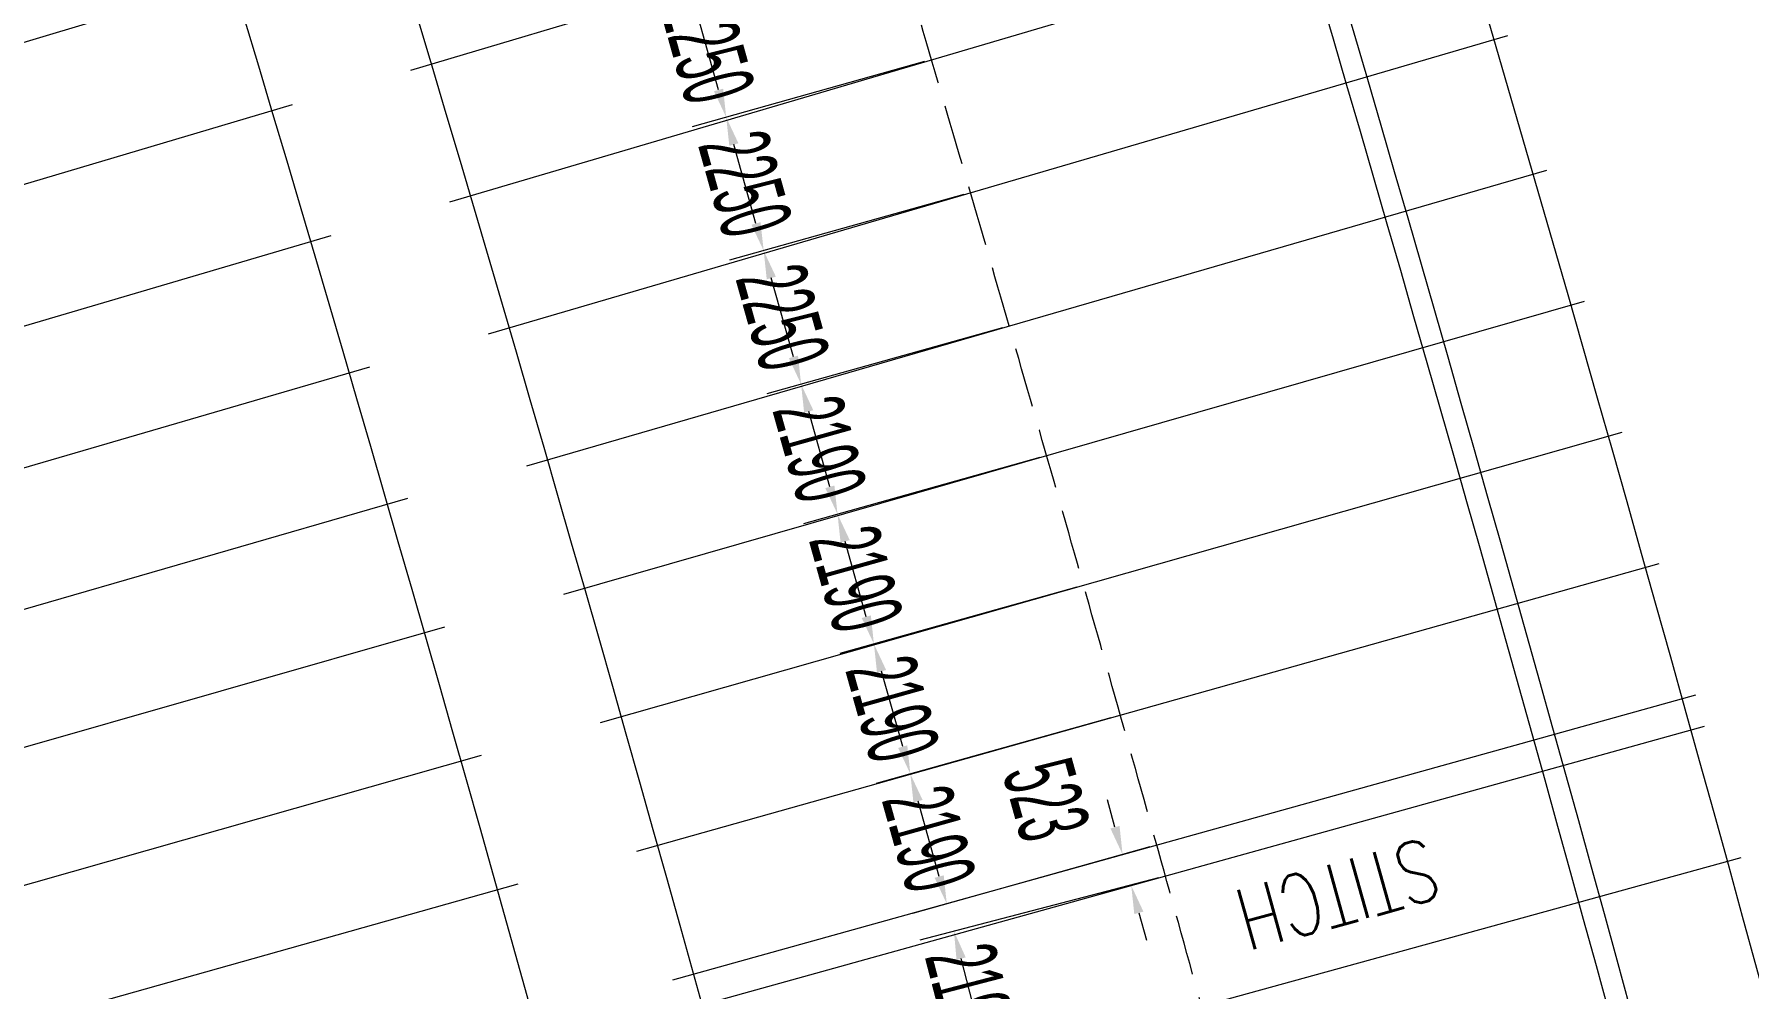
# Model space of a CAD drawing. Header units: millimetres. Extents: x 27228149 to 29012050, y 40856015 to 42918728.
# Drawn here: x 27320835 to 27348650, y 42753437 to 42768929 of the extents above; entities that cross this region are included whole.
import ezdxf

# ---------------------------------------------------------------- set-up
doc = ezdxf.new("R2010")
doc.units = ezdxf.units.MM
doc.header["$LTSCALE"] = 0.05
doc.linetypes.add('DGN Style 3', pattern=[27349.722329, 19535.51595, -7814.20638])
doc.layers.get('Defpoints').update_dxf_attribs({"lineweight": 0})
for name, color, linetype, lineweight in [('InnerEdge_NB', 7, 'Continuous', 0), ('InnerEdge_SB', 7, 'Continuous', 0), ('OuterEdge_NB', 7, 'Continuous', 0), ('OuterEdge_SB', 7, 'Continuous', 0), ('PlacementCurve_NB', 1, 'DGN Style 3', 0), ('PlacementCurve_SB', 1, 'DGN Style 3', 0), ('S-_ANOT----_A-', 7, 'Continuous', 0), ('S-_ANOT----_T-', 7, 'Continuous', 0), ('S-_SEG-----_E-NB', 3, 'Continuous', 13), ('S-_SEG-----_E-SB', 3, 'Continuous', 13), ('S-_WALLLBW-_E-', 40, 'Continuous', 13)]:
    doc.layers.add(name, color=color, linetype=linetype, lineweight=lineweight)
doc.styles.add('Styletxt', font='txt.shx')
doc.styles.add('StyleWORKING', font='WORKING.shx')
doc.dimstyles.new('dim300', dxfattribs={"dimtxt": 750, "dimasz": 750, "dimexe": 375, "dimexo": 375, "dimgap": 375, "dimtad": 1, "dimdec": 0, "dimzin": 11, "dimdsep": 46, "dimtxsty": 'StyleWORKING', "dimsah": 1, "dimcen": 0.09, "dimclrd": 7, "dimclre": 7, "dimadec": 4, "dimazin": 3, "dimtfac": 1, "dimtdec": 0, "dimtmove": 0, "dimatfit": 3, "dimfxl": 1, "dimtolj": 1, "dimtzin": 0, "dimlwd": 0, "dimlwe": 0, "dimarcsym": 0})

# ---------------------------------------------------------------- blocks, each defined once
blk = doc.blocks.new('*D242')
at = {"layer": 'Defpoints', "color": 0, "linetype": 'Continuous', "transparency": 16777216}
for p in [(27334754, 42770673), (27331454, 42769748), (27335392, 42768516)]:
    blk.add_point(p, dxfattribs=at)
at = {"layer": 'S-_ANOT----_A-', "linetype": 'Continuous', "transparency": 16777216}
for p, q in [((27334643, 42770642), (27330901, 42769593)), ((27335281, 42768485), (27331508, 42767427))]:
    blk.add_line(p, q, dxfattribs=at)
at = {"layer": 'S-_ANOT----_A-', "color": 7, "linetype": 'Continuous', "lineweight": 0, "transparency": 16777216}
blk.add_line((27331937, 42768025), (27331578, 42769305), dxfattribs=at)
at = {"layer": 'S-_ANOT----_A-', "color": 7, "linetype": 'Continuous', "transparency": 16777216}
for points in [[(27331652, 42769326), (27331505, 42769285), (27331454, 42769748)], [(27332011, 42768046), (27331863, 42768004), (27332061, 42767582)]]:
    blk.add_solid(points, dxfattribs=at)
at = {"layer": 'S-_ANOT----_A-', "color": 0, "linetype": 'Continuous', "transparency": 16777216, "insert": (27331759, 42768666), "char_height": 1150, "attachment_point": 5, "rotation": 285.6581, "style": 'StyleWORKING'}
blk.add_mtext('\\A1;{\\W0.47826;\\C0;2250}', dxfattribs=at)
blk = doc.blocks.new('*D243')
at = {"layer": 'Defpoints', "color": 0, "linetype": 'Continuous', "transparency": 16777216}
for p in [(27335392, 42768516), (27332061, 42767582), (27336025, 42766357)]:
    blk.add_point(p, dxfattribs=at)
at = {"layer": 'S-_ANOT----_A-', "linetype": 'Continuous', "transparency": 16777216}
for p, q in [((27335281, 42768485), (27331508, 42767427)), ((27335914, 42766326), (27332115, 42765261))]:
    blk.add_line(p, q, dxfattribs=at)
at = {"layer": 'S-_ANOT----_A-', "color": 7, "linetype": 'Continuous', "lineweight": 0, "transparency": 16777216}
blk.add_line((27332544, 42765859), (27332186, 42767139), dxfattribs=at)
at = {"layer": 'S-_ANOT----_A-', "color": 7, "linetype": 'Continuous', "transparency": 16777216}
for points in [[(27332259, 42767160), (27332112, 42767118), (27332061, 42767582)], [(27332618, 42765879), (27332471, 42765838), (27332669, 42765416)]]:
    blk.add_solid(points, dxfattribs=at)
at = {"layer": 'S-_ANOT----_A-', "color": 0, "linetype": 'Continuous', "transparency": 16777216, "insert": (27332366, 42766499), "char_height": 1150, "attachment_point": 5, "rotation": 285.6581, "style": 'StyleWORKING'}
blk.add_mtext('\\A1;{\\W0.47826;\\C0;2250}', dxfattribs=at)
blk = doc.blocks.new('*D244')
at = {"layer": 'Defpoints', "color": 0, "linetype": 'Continuous', "transparency": 16777216}
for p in [(27336025, 42766357), (27332669, 42765416), (27336653, 42764196)]:
    blk.add_point(p, dxfattribs=at)
at = {"layer": 'S-_ANOT----_A-', "linetype": 'Continuous', "transparency": 16777216}
for p, q in [((27335914, 42766326), (27332115, 42765261)), ((27336542, 42764165), (27332722, 42763094))]:
    blk.add_line(p, q, dxfattribs=at)
at = {"layer": 'S-_ANOT----_A-', "color": 7, "linetype": 'Continuous', "lineweight": 0, "transparency": 16777216}
blk.add_line((27333152, 42763692), (27332793, 42764973), dxfattribs=at)
at = {"layer": 'S-_ANOT----_A-', "color": 7, "linetype": 'Continuous', "transparency": 16777216}
for points in [[(27332867, 42764994), (27332719, 42764952), (27332669, 42765416)], [(27333226, 42763713), (27333078, 42763672), (27333276, 42763249)]]:
    blk.add_solid(points, dxfattribs=at)
at = {"layer": 'S-_ANOT----_A-', "color": 0, "linetype": 'Continuous', "transparency": 16777216, "insert": (27332974, 42764333), "char_height": 1150, "attachment_point": 5, "rotation": 285.6581, "style": 'StyleWORKING'}
blk.add_mtext('\\A1;{\\W0.47826;\\C0;2250}', dxfattribs=at)
blk = doc.blocks.new('*D245')
at = {"layer": 'Defpoints', "color": 0, "linetype": 'Continuous', "transparency": 16777216}
for p in [(27336653, 42764196), (27333276, 42763249), (27337259, 42762091)]:
    blk.add_point(p, dxfattribs=at)
at = {"layer": 'S-_ANOT----_A-', "linetype": 'Continuous', "transparency": 16777216}
for p, q in [((27336542, 42764165), (27332722, 42763094)), ((27337148, 42762060), (27333313, 42760985))]:
    blk.add_line(p, q, dxfattribs=at)
at = {"layer": 'S-_ANOT----_A-', "color": 7, "linetype": 'Continuous', "lineweight": 0, "transparency": 16777216}
blk.add_line((27333743, 42761584), (27333400, 42762806), dxfattribs=at)
at = {"layer": 'S-_ANOT----_A-', "color": 7, "linetype": 'Continuous', "transparency": 16777216}
for points in [[(27333474, 42762827), (27333326, 42762786), (27333276, 42763249)], [(27333817, 42761604), (27333669, 42761563), (27333867, 42761141)]]:
    blk.add_solid(points, dxfattribs=at)
at = {"layer": 'S-_ANOT----_A-', "color": 0, "linetype": 'Continuous', "transparency": 16777216, "insert": (27333573, 42762195), "char_height": 1150, "attachment_point": 5, "rotation": 285.6581, "style": 'StyleWORKING'}
blk.add_mtext('\\A1;{\\W0.47826;\\C0;2190}', dxfattribs=at)
blk = doc.blocks.new('*D246')
at = {"layer": 'Defpoints', "color": 0, "linetype": 'Continuous', "transparency": 16777216}
for p in [(27337259, 42762091), (27333867, 42761141), (27337860, 42759986)]:
    blk.add_point(p, dxfattribs=at)
at = {"layer": 'S-_ANOT----_A-', "linetype": 'Continuous', "transparency": 16777216}
for p, q in [((27337148, 42762060), (27333313, 42760985)), ((27337749, 42759954), (27333904, 42758877))]:
    blk.add_line(p, q, dxfattribs=at)
at = {"layer": 'S-_ANOT----_A-', "color": 7, "linetype": 'Continuous', "lineweight": 0, "transparency": 16777216}
blk.add_line((27334334, 42759475), (27333991, 42760698), dxfattribs=at)
at = {"layer": 'S-_ANOT----_A-', "color": 7, "linetype": 'Continuous', "transparency": 16777216}
for points in [[(27334065, 42760718), (27333917, 42760677), (27333867, 42761141)], [(27334408, 42759496), (27334260, 42759454), (27334458, 42759032)]]:
    blk.add_solid(points, dxfattribs=at)
at = {"layer": 'S-_ANOT----_A-', "color": 0, "linetype": 'Continuous', "transparency": 16777216, "insert": (27334164, 42760087), "char_height": 1150, "attachment_point": 5, "rotation": 285.6581, "style": 'StyleWORKING'}
blk.add_mtext('\\A1;{\\W0.47826;\\C0;2190}', dxfattribs=at)
blk = doc.blocks.new('*D247')
at = {"layer": 'Defpoints', "color": 0, "linetype": 'Continuous', "transparency": 16777216}
for p in [(27337860, 42759986), (27334458, 42759032), (27338415, 42757867)]:
    blk.add_point(p, dxfattribs=at)
at = {"layer": 'S-_ANOT----_A-', "linetype": 'Continuous', "transparency": 16777216}
for p, q in [((27337749, 42759954), (27333904, 42758877)), ((27338304, 42757836), (27334495, 42756768))]:
    blk.add_line(p, q, dxfattribs=at)
at = {"layer": 'S-_ANOT----_A-', "color": 7, "linetype": 'Continuous', "lineweight": 0, "transparency": 16777216}
blk.add_line((27334925, 42757366), (27334582, 42758589), dxfattribs=at)
at = {"layer": 'S-_ANOT----_A-', "color": 7, "linetype": 'Continuous', "transparency": 16777216}
for points in [[(27334656, 42758610), (27334508, 42758568), (27334458, 42759032)], [(27334999, 42757387), (27334851, 42757345), (27335049, 42756923)]]:
    blk.add_solid(points, dxfattribs=at)
at = {"layer": 'S-_ANOT----_A-', "color": 0, "linetype": 'Continuous', "transparency": 16777216, "insert": (27334755, 42757978), "char_height": 1150, "attachment_point": 5, "rotation": 285.6581, "style": 'StyleWORKING'}
blk.add_mtext('\\A1;{\\W0.47826;\\C0;2190}', dxfattribs=at)
blk = doc.blocks.new('*D248')
at = {"layer": 'Defpoints', "color": 0, "linetype": 'Continuous', "transparency": 16777216}
for p in [(27339187, 42755266), (27335756, 42754371), (27339772, 42753155)]:
    blk.add_point(p, dxfattribs=at)
at = {"layer": 'S-_ANOT----_A-', "linetype": 'Continuous', "transparency": 16777216}
for p, q in [((27339076, 42755237), (27335200, 42754225)), ((27339660, 42753126), (27335753, 42752107))]:
    blk.add_line(p, q, dxfattribs=at)
at = {"layer": 'S-_ANOT----_A-', "color": 7, "linetype": 'Continuous', "lineweight": 0, "transparency": 16777216}
blk.add_line((27336193, 42752697), (27335873, 42753926), dxfattribs=at)
at = {"layer": 'S-_ANOT----_A-', "color": 7, "linetype": 'Continuous', "transparency": 16777216}
for points in [[(27335947, 42753945), (27335798, 42753906), (27335756, 42754371)], [(27336267, 42752716), (27336119, 42752678), (27336309, 42752252)]]:
    blk.add_solid(points, dxfattribs=at)
at = {"layer": 'S-_ANOT----_A-', "color": 0, "linetype": 'Continuous', "transparency": 16777216, "insert": (27336034, 42753312), "char_height": 1150, "attachment_point": 5, "rotation": 284.625, "style": 'StyleWORKING'}
blk.add_mtext('\\A1;{\\W0.47826;\\C0;2190}', dxfattribs=at)
blk = doc.blocks.new('*D1049')
at = {"layer": 'Defpoints', "color": 0, "linetype": 'Continuous', "transparency": 16777216}
for p in [(27338415, 42757867), (27335049, 42756923), (27339047, 42755769)]:
    blk.add_point(p, dxfattribs=at)
at = {"layer": 'S-_ANOT----_A-', "linetype": 'Continuous', "transparency": 16777216}
for p, q in [((27338304, 42757836), (27334495, 42756768)), ((27338936, 42755738), (27335086, 42754659))]:
    blk.add_line(p, q, dxfattribs=at)
at = {"layer": 'S-_ANOT----_A-', "color": 7, "linetype": 'Continuous', "lineweight": 0, "transparency": 16777216}
blk.add_line((27335516, 42755257), (27335173, 42756480), dxfattribs=at)
at = {"layer": 'S-_ANOT----_A-', "color": 7, "linetype": 'Continuous', "transparency": 16777216}
for points in [[(27335247, 42756501), (27335099, 42756460), (27335049, 42756923)], [(27335590, 42755278), (27335442, 42755237), (27335640, 42754815)]]:
    blk.add_solid(points, dxfattribs=at)
at = {"layer": 'S-_ANOT----_A-', "color": 0, "linetype": 'Continuous', "transparency": 16777216, "insert": (27335346, 42755869), "char_height": 1150, "attachment_point": 5, "rotation": 285.6581, "style": 'StyleWORKING'}
blk.add_mtext('\\A1;{\\W0.47826;\\C0;2190}', dxfattribs=at)
blk = doc.blocks.new('*D1148')
at = {"layer": 'Defpoints', "color": 0, "linetype": 'Continuous', "transparency": 16777216}
for p in [(27339047, 42755769), (27338492, 42755615), (27339187, 42755266)]:
    blk.add_point(p, dxfattribs=at)
at = {"layer": 'S-_ANOT----_A-', "color": 7, "linetype": 'Continuous', "lineweight": 0, "transparency": 16777216}
for p, q in [((27338369, 42756058), (27338246, 42756501)), ((27338756, 42754668), (27338880, 42754225))]:
    blk.add_line(p, q, dxfattribs=at)
at = {"layer": 'S-_ANOT----_A-', "linetype": 'Continuous', "transparency": 16777216}
for p, q in [((27338936, 42755739), (27337939, 42755461)), ((27339076, 42755235), (27338079, 42754957))]:
    blk.add_line(p, q, dxfattribs=at)
at = {"layer": 'S-_ANOT----_A-', "color": 7, "linetype": 'Continuous', "transparency": 16777216}
for points in [[(27338443, 42756079), (27338295, 42756038), (27338492, 42755615)], [(27338830, 42754689), (27338682, 42754648), (27338633, 42755111)]]:
    blk.add_solid(points, dxfattribs=at)
at = {"layer": 'S-_ANOT----_A-', "color": 0, "linetype": 'Continuous', "transparency": 16777216, "insert": (27337252, 42756502), "char_height": 1150, "attachment_point": 5, "rotation": 285.5688, "style": 'StyleWORKING'}
blk.add_mtext('\\A1;{\\W0.47826;\\C0;523}', dxfattribs=at)

msp = doc.modelspace()

# ---------------------------------------------------------------- linework, layer by layer
at = {"layer": 'InnerEdge_NB'}
msp.add_lwpolyline([(27283724.5, 42878514.7, -0.0568157), (27345588.8, 42682480.7), (27368075.3, 42566916.3, 0.0263705), (27393633.3, 42464653, 0.0426618), (27458420.2, 42303807.1, 0.1075608), (27699785.7, 42006839.6, 0.026969), (27783127.3, 41947329.2), (27839783.5, 41911319.6)], format="xyb", dxfattribs=at)
at = {"layer": 'InnerEdge_SB'}
msp.add_lwpolyline([(27370363.7, 42569291.8), (27348239.1, 42682996.3, 0.0568157), (27286190.8, 42879613.7)], format="xyb", dxfattribs=at)
at = {"layer": 'OuterEdge_NB'}
msp.add_arc((26454853.3, 42509161.6), 893291, 11.011006, 26.2492157, dxfattribs=at)
at = {"layer": 'OuterEdge_SB'}
msp.add_arc((26454853.3, 42509161.6), 924291, 13.8451623, 26.2492156, dxfattribs=at)
at = {"layer": 'PlacementCurve_NB'}
msp.add_lwpolyline([(27288809.3, 42846343.4, -0.0480477), (27337834.2, 42680971.8), (27359958.8, 42567267.3, 0.0690894), (27451045.4, 42301107.2, 0.1079959), (27694979, 42000696.1, 0.0193193), (27725549.4, 41977271, 0.0146476), (27778701.6, 41940923.9), (27835716.4, 41904662.4)], format="xyb", dxfattribs=at)
at = {"layer": 'PlacementCurve_SB'}
msp.add_lwpolyline([(27305541.4, 42854039, -0.0482858), (27355899.2, 42684467.3), (27377998.9, 42570890.3, 0.0688708), (27467496.8, 42309348.2, 0.1110949), (27715510, 42007942.3, 0.028125), (27802629.8, 41947720.4), (27845874.9, 41921290)], format="xyb", dxfattribs=at)
at = {"layer": 'S-_SEG-----_E-NB'}
for p, q in [((27308602.9, 42765183.2), (27324388.4, 42769917)), ((27309226.5, 42763094.4), (27325023.5, 42767789.6)), ((27309844.9, 42761004.2), (27325653.4, 42765660.6)), ((27310458.3, 42758912.4), (27326278.1, 42763530.2)), ((27311066.6, 42756819.1), (27326897.6, 42761398.2)), ((27311656.1, 42754771.9), (27327498, 42759313.1)), ((27312240.6, 42752723.4), (27328093.4, 42757226.7)), ((27312820.3, 42750673.4), (27328683.8, 42755138.9))]:
    msp.add_line(p, q, dxfattribs=at)
at = {"layer": 'S-_SEG-----_E-SB'}
for p, q in [((27326944.1, 42768347.9), (27343457.7, 42773264.9)), ((27327577, 42766209.1), (27344102.2, 42771086.5)), ((27328204.6, 42764068.7), (27344741.5, 42768906.5)), ((27328826.9, 42761926.8), (27345375.3, 42766725)), ((27329427, 42759842.2), (27345987.6, 42764598.2)), ((27330022.2, 42757756.2), (27346594.8, 42762470)), ((27330612.4, 42755668.8), (27347197, 42760340.4)), ((27331197.6, 42753580), (27347794.1, 42758209.3)), ((27331336.7, 42753081), (27347935.8, 42757700.8)), ((27331915.8, 42750990.5), (27348526.6, 42755568))]:
    msp.add_line(p, q, dxfattribs=at)
at = {"layer": 'S-_WALLLBW-_E-'}
for radius, start, end in [(924641, 13.8451623, 26.2492156), (892941, 11.011006, 26.2492157), (891541, 11.011006, 26.2492157), (926791, 13.8451623, 20.7565789)]:
    msp.add_arc((26454853.3, 42509161.6), radius, start, end, dxfattribs=at)

# ---------------------------------------------------------------- texts
at = {"layer": 'S-_ANOT----_T-', "linetype": 'Continuous', "style": 'Styletxt', "width": 0.75}
msp.add_text('STITCH', height=1000, rotation=195.55271, dxfattribs=at).set_placement((27343440.9, 42755897.3))

# ---------------------------------------------------------------- dimensions: what is measured, and where the dimension line sits
at = {"layer": 'S-_ANOT----_A-', "linetype": 'Continuous'}
for base, p1, p2, angle, picture, middle, turn in [((27331454.2, 42769748.4), (27335392.1, 42768515.7), (27334753.7, 42770673.2), 105.65813, '*D242', (27331759.1, 42768665.6), 285.65813), ((27332061.4, 42767582.1), (27336025.2, 42766356.6), (27335392.1, 42768515.7), 105.65813, '*D243', (27332366.4, 42766499.3), 285.65813), ((27332668.6, 42765415.8), (27336653.1, 42764196), (27336025.2, 42766356.6), 105.65813, '*D244', (27332973.6, 42764332.9), 285.65813), ((27333275.9, 42763249.4), (27337258.8, 42762091.4), (27336653.1, 42764196), 105.65813, '*D245', (27333572.7, 42762195.4), 285.65813), ((27333866.9, 42761140.7), (27337859.8, 42759985.5), (27337258.8, 42762091.4), 105.65813, '*D246', (27334163.8, 42760086.7), 285.65813), ((27334458, 42759032), (27338415.1, 42757866.7), (27337859.8, 42759985.5), 105.65813, '*D247', (27334754.9, 42757978), 285.65813), ((27338492.5, 42755615), (27339186.9, 42755265.8), (27339046.6, 42755769.4), 105.56879, '*D1148', (27337252.3, 42756501.6), 285.56879), ((27335049.1, 42756923.2), (27339046.6, 42755769.4), (27338415.1, 42757866.7), 105.65813, '*D1049', (27335346, 42755869.2), 285.65813), ((27335756.4, 42754370.7), (27339771.6, 42753155.3), (27339186.9, 42755265.8), 104.625, '*D248', (27336034.2, 42753311.6), 284.625)]:
    dim = msp.add_linear_dim(base=base, p1=p1, p2=p2, angle=angle, text='{\\W0.47826;\\C0;<>}', dimstyle='dim300', override={"dimscale": 1000, "dimtxt": 1.15, "dimasz": 0.46, "dimexe": 0.575, "dimexo": 0.115, "dimgap": 0.2875, "dimtad": 1, "dimtih": 0, "dimtoh": 0, "dimlfac": 1, "dimsah": 1, "dimcen": 0, "dimse1": 0, "dimse2": 0, "dimclre": 256, "dimclrt": 0, "dimtol": 0, "dimtfac": 1, "dimtofl": 0, "dimtmove": 2, "dimatfit": 3, "dimfrac": 0, "dimtolj": 1, "dimlwe": 65535}, dxfattribs=at)
    dim.commit()
    dim.dimension.update_dxf_attribs({"geometry": picture, "text_midpoint": middle, "dimtype": 160, "text_rotation": turn})

doc.saveas('drawing.dxf')
